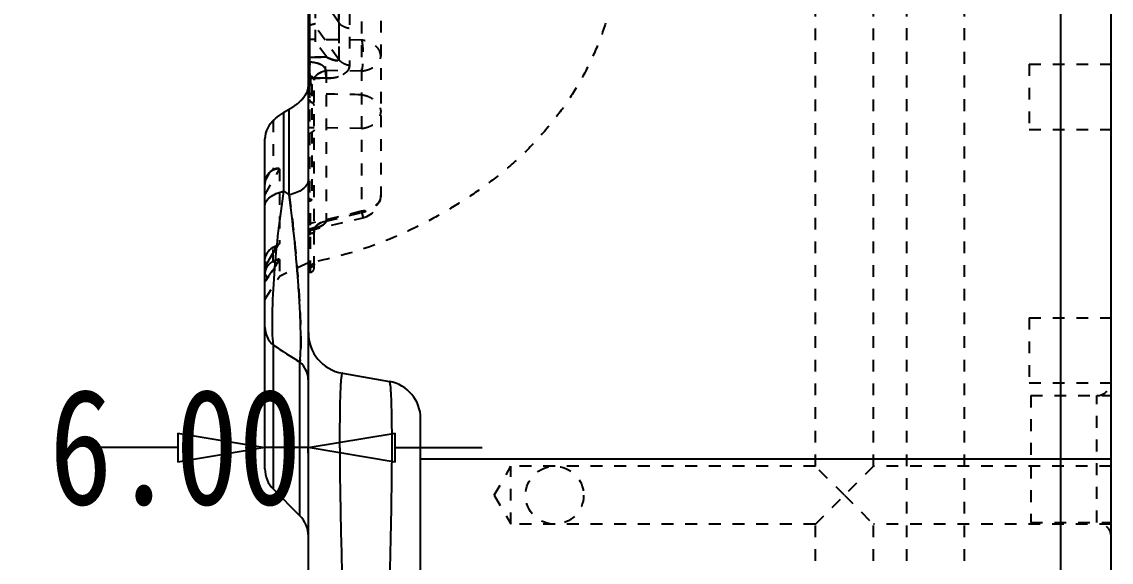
# Model space of a CAD drawing. Header units: millimetres. Extents: x 1540 to 3369, y -3458 to 1222.
# Drawn here: x 2545.1 to 2695.5, y -600 to -525.4 of the extents above; entities that cross this region are included whole.
import ezdxf

# ---------------------------------------------------------------- set-up
doc = ezdxf.new("R2010")
doc.units = ezdxf.units.MM
doc.header["$LTSCALE"] = 16.335
doc.header["$PDMODE"] = 3
doc.header["$PDSIZE"] = 0.3125
doc.linetypes.add('HIDDEN', pattern=[0.2, 0.1, -0.1])
doc.layers.get('0').update_dxf_attribs({"linetype": 'CONTINUOUS'})
doc.layers.get('Defpoints').update_dxf_attribs({"linetype": 'CONTINUOUS'})
doc.layers.add('21', color=7, linetype='CONTINUOUS')
doc.styles.get("Standard").update_dxf_attribs({"font": 'txt', "width": 0.8})
doc.dimstyles.new('STANDARD$0', dxfattribs={"dimscale": 2, "dimtxt": 3, "dimasz": 3, "dimexe": 1.25, "dimexo": 0.625, "dimgap": 0.5, "dimtad": 0, "dimdsep": 46, "dimlunit": 6, "dimtxsty": 'Standard', "dimblk": 'CLOSEDBLANK', "dimcen": 0, "dimclrt": 2, "dimazin": 2, "dimtfac": 2, "dimtmove": 1, "dimatfit": 3, "dimfxl": 0, "dimtolj": 1, "dimtzin": 0, "dimarcsym": 0})

# ---------------------------------------------------------------- blocks, each defined once
blk = doc.blocks.new('_ClosedBlank')
at = {"color": 0, "linetype": 'ByBlock', "lineweight": -2}
for p, q in [((-1, 0.167), (0, 0)), ((-1, 0.167), (-1, -0.167)), ((0, 0), (-1, -0.167))]:
    blk.add_line(p, q, dxfattribs=at)
blk = doc.blocks.new('*D246')
at = {"color": 4, "lineweight": -2}
for p, q in [((2566.66, -584.15), (2554.66, -584.15)), ((2578.66, -584.41), (2578.66, -584.15)), ((2584.66, -584.15), (2578.66, -584.15)), ((2584.66, -584.92), (2584.66, -584.15)), ((2596.66, -584.15), (2608.66, -584.15))]:
    blk.add_line(p, q, dxfattribs=at)
at = {"layer": 'Defpoints', "color": 0}
for p in [(2578.66, -584.15), (2578.66, -584.41), (2584.66, -584.92)]:
    blk.add_point(p, dxfattribs=at)
at = {"color": 4, "lineweight": -2, "xscale": 12, "yscale": 12, "zscale": 12}
blk.add_blockref('_ClosedBlank', (2578.66, -584.15), dxfattribs=at)
at = {"color": 4, "lineweight": -2, "xscale": 12, "yscale": 12, "zscale": 12, "rotation": 180}
blk.add_blockref('_ClosedBlank', (2584.66, -584.15), dxfattribs=at)
at = {"color": 6, "insert": (2566.31, -584.15), "char_height": 16, "attachment_point": 5}
blk.add_mtext('\\A1;6.00', dxfattribs=at)

msp = doc.modelspace()

# ---------------------------------------------------------------- linework, layer by layer
at = {"layer": '21', "color": 7, "linetype": 'Continuous'}
for p, q in [((2584.662, -635.737), (2584.662, -215.737)), ((2688.494, -215.737), (2688.494, -635.737)), ((2695.494, -628.737), (2695.494, -222.737)), ((2584.812, -516.429), (2584.812, -530.985)), ((2582.03, -537.491), (2581.294, -537.924)), ((2581.294, -548.784), (2581.294, -537.924)), ((2582.03, -549.272), (2582.03, -537.491)), ((2578.662, -587.078), (2578.662, -542.029)), ((2581.294, -548.784), (2582.03, -549.272)), ((2579.834, -589.908), (2579.834, -570.032)), ((2583.491, -593.565), (2583.491, -572.373)), ((2589.372, -573.902), (2595.865, -575.047)), ((2600.162, -635.737), (2600.162, -580.168)), ((2695.494, -585.737), (2600.162, -585.737)), ((2583.491, -593.565), (2579.834, -589.908))]:
    msp.add_line(p, q, dxfattribs=at)
at = {"layer": '21', "color": 8, "linetype": 'HIDDEN'}
for p, q in [((2667.262, -635.737), (2667.262, -384.314)), ((2675.262, -635.737), (2675.262, -384.314)), ((2585.662, -528.153), (2585.662, -513.143)), ((2592.018, -515.569), (2592.018, -551.724)), ((2654.662, -586.737), (2654.662, -515.314)), ((2662.662, -586.737), (2662.662, -515.314)), ((2594.662, -518.72), (2594.662, -549.317)), ((2588.859, -525.514), (2585.662, -520.67)), ((2590.329, -520.916), (2590.331, -531.431)), ((2584.812, -525.836), (2584.662, -525.872)), ((2584.812, -525.847), (2584.662, -525.884)), ((2588.866, -530.598), (2585.662, -526.117)), ((2592.018, -527.923), (2584.662, -527.846)), ((2584.812, -528.682), (2584.662, -528.682)), ((2587.2, -530.295), (2585.662, -528.144)), ((2587.193, -530.294), (2584.662, -530.269)), ((2584.662, -530.269), (2584.812, -530.271)), ((2584.812, -530.271), (2587.2, -530.295)), ((2584.662, -530.917), (2584.872, -530.921)), ((2584.662, -531.882), (2584.812, -531.882)), ((2584.812, -530.985), (2584.812, -549.759)), ((2592.018, -532.186), (2587.113, -532.123)), ((2587.115, -532.196), (2587.115, -552.845)), ((2684.162, -531.237), (2695.494, -531.237)), ((2684.162, -531.238), (2684.162, -540.235)), ((2584.966, -532.964), (2584.662, -532.956)), ((2584.812, -533.161), (2584.662, -533.16)), ((2585.465, -533.167), (2584.812, -533.161)), ((2584.966, -532.962), (2584.966, -533.16)), ((2584.966, -533.942), (2584.966, -532.964)), ((2584.966, -533.16), (2584.966, -533.452)), ((2584.966, -533.452), (2584.966, -533.882)), ((2585.463, -533.413), (2585.462, -533.452)), ((2585.462, -533.454), (2585.462, -533.446)), ((2585.462, -559.387), (2585.462, -533.454)), ((2587.2, -533.181), (2585.465, -533.167)), ((2584.662, -535.345), (2584.812, -535.347)), ((2584.812, -535.347), (2585.462, -535.358)), ((2584.966, -533.882), (2584.966, -533.942)), ((2585.137, -534.038), (2585.137, -549.966)), ((2584.812, -536.582), (2584.662, -536.582)), ((2579.817, -539.015), (2579.817, -545.813)), ((2592.018, -540.113), (2584.662, -540.019)), ((2684.162, -540.237), (2695.494, -540.237)), ((2578.662, -549.335), (2580.662, -545.741)), ((2580.662, -545.741), (2580.663, -555.99)), ((2584.812, -544.956), (2584.662, -544.956)), ((2578.747, -547.186), (2579.309, -546.177)), ((2579.308, -546.194), (2578.747, -547.203)), ((2581.294, -548.773), (2582.03, -549.261)), ((2584.662, -550.156), (2584.662, -550.156)), ((2584.966, -559.979), (2584.966, -550.072)), ((2592.018, -551.545), (2584.662, -553.302)), ((2587.113, -552.906), (2592.018, -551.724)), ((2584.662, -554.231), (2592.207, -552.429)), ((2584.662, -554.042), (2584.97, -553.97)), ((2584.872, -554.064), (2584.662, -554.115)), ((2584.662, -554.757), (2584.966, -554.683)), ((2584.841, -553.998), (2584.842, -553.998)), ((2584.841, -553.998), (2584.842, -553.998)), ((2585.262, -553.89), (2584.842, -553.999)), ((2584.842, -553.998), (2584.872, -554.064)), ((2585.579, -553.788), (2585.262, -553.89)), ((2585.47, -554.223), (2585.462, -554.361)), ((2585.462, -554.352), (2585.463, -554.324)), ((2585.462, -554.363), (2585.462, -554.354)), ((2585.463, -554.326), (2585.471, -554.231)), ((2585.463, -554.326), (2585.464, -554.301)), ((2580.573, -556.125), (2580.59, -556.105)), ((2580.607, -556.093), (2580.604, -556.096)), ((2579.268, -558.204), (2579.485, -557.827)), ((2579.485, -557.827), (2579.734, -557.41)), ((2579.817, -558.475), (2579.817, -556.531)), ((2580.303, -556.503), (2580.304, -556.502)), ((2580.304, -556.495), (2580.326, -556.443)), ((2578.842, -558.989), (2578.797, -559.052)), ((2580.662, -558.195), (2580.662, -560.53)), ((2584.662, -558.664), (2580.662, -560.53)), ((2584.966, -558.915), (2584.662, -558.95)), ((2584.662, -559.306), (2584.966, -559.265)), ((2578.662, -563.736), (2580.662, -560.53)), ((2584.966, -559.979), (2584.662, -560.032)), ((2684.162, -566.237), (2695.494, -566.237)), ((2684.162, -566.238), (2684.162, -575.235)), ((2684.162, -575.237), (2695.494, -575.237)), ((2684.394, -576.987), (2695.494, -576.987)), ((2684.394, -576.988), (2684.394, -594.486)), ((2693.494, -594.487), (2693.494, -576.987)), ((2610.318, -590.737), (2612.628, -586.737)), ((2654.662, -586.737), (2612.628, -586.737)), ((2612.628, -594.737), (2612.628, -586.737)), ((2658.662, -590.737), (2654.662, -586.737)), ((2662.662, -586.737), (2658.662, -590.737)), ((2695.494, -586.737), (2662.662, -586.737)), ((2610.318, -590.737), (2612.628, -594.737)), ((2654.662, -594.737), (2658.662, -590.737)), ((2658.662, -590.737), (2662.662, -594.737)), ((2654.662, -594.737), (2612.628, -594.737)), ((2654.662, -635.737), (2654.662, -594.737)), ((2695.494, -594.737), (2662.662, -594.737)), ((2662.662, -635.737), (2662.662, -594.737)), ((2684.394, -594.487), (2695.494, -594.487))]:
    msp.add_line(p, q, dxfattribs=at)
for points in [[(2585.462, -533.47), (2585.462, -533.459), (2585.462, -533.448), (2585.463, -533.438)], [(2585.646, -553.765), (2585.353, -553.865), (2584.97, -553.97)], [(2585.462, -554.35), (2585.514, -554.071), (2585.629, -553.852), (2585.743, -553.726), (2585.773, -553.703)], [(2585.773, -553.703), (2585.759, -553.711), (2585.584, -553.786)], [(2585.626, -553.86), (2585.735, -553.738), (2585.774, -553.706)], [(2585.774, -553.706), (2585.775, -553.705), (2585.646, -553.765)], [(2580.304, -556.502), (2580.389, -556.38), (2580.462, -556.277), (2580.526, -556.191), (2580.573, -556.132)], [(2580.59, -556.105), (2580.607, -556.086), (2580.604, -556.088)], [(2579.701, -557.458), (2579.988, -556.992), (2580.225, -556.621), (2580.303, -556.503)], [(2579.91, -557.111), (2580.106, -556.797), (2580.283, -556.526), (2580.304, -556.496)], [(2578.662, -559.375), (2578.675, -559.344), (2578.724, -559.237), (2578.785, -559.111), (2578.842, -558.997)], [(2578.662, -559.368), (2578.686, -559.313), (2578.749, -559.177), (2578.827, -559.018)], [(2578.843, -558.995), (2578.886, -558.909), (2579.06, -558.583), (2579.263, -558.22)], [(2580.394, -558.218), (2580.358, -558.232), (2580.32, -558.243), (2580.281, -558.251)]]:
    msp.add_lwpolyline(points, dxfattribs=at)
msp.add_circle((2618.662, -590.737), 4, dxfattribs=at)
for centre, radius, start, end in [((4439.397, -525.71), 1850.53, 179.828285, 180.151332), ((4816.946, -526.565), 2226.613, 179.854688, 180.125196), ((2566.688, -451.347), 76.662, 283.67541, 284.07342), ((2565.743, -447.79), 80.352, 283.72822, 284.10808), ((2568.29, -457.691), 70.119, 284.06395, 284.34461), ((2565.859, -448.249), 79.879, 284.10809, 284.35372), ((3709.023, -526.446), 1120.165, 179.952336, 180.212366), ((2593.345, -531.66), 8.506, 178.1779, 180.02185), ((2592.908, -531.641), 8.068, 174.86805, 178.21217), ((2585.633, -532.196), 1.482, 359.99706, 2.79306), ((2582.042, -534.001), 2.676, 333.64578, 335.98986), ((2585.787, -522.667), 11.272, 264.27507, 264.83253), ((2584.212, -534.279), 0.6, 0, 41.40962), ((2578.695, -531.33), 6.985, 309.42626, 313.39634), ((2580.889, -533.323), 4.015, 324.19806, 325.79644), ((2584.212, -549.759), 0.6, 318.59038, 360), ((2591.462, -549.317), 3.2, 283.45815, 0), ((2586.055, -552.845), 1.059, 356.69499, 359.99294), ((2582.679, -543.416), 10.862, 284.86775, 286.06184), ((2586.775, -554.391), 1.318, 151.59148, 154.18587), ((2583.434, -546.048), 8.124, 286.08379, 287.05223), ((2613.397, -577.605), 39.265, 149.86617, 150.73222), ((2613.862, -577.781), 39.755, 148.67114, 149.98317), ((2596.354, -567.126), 19.259, 147.21273, 148.66757), ((2589.735, -562.865), 11.387, 145.71002, 147.19649), ((2586.98, -563.216), 9.178, 154.07615, 154.9934), ((2589.431, -564.406), 11.903, 153.30274, 154.08105), ((2599.2, -569.646), 22.988, 150.73798, 151.60896), ((2562.638, -548.14), 20.641, 329.30595, 329.62057), ((2584.862, -559.388), 0.6, 280, 0), ((2578.536, -560.82), 0.388, 335.87251, 343.21115), ((3488.934, 845.826), 1682.582, 237.295896, 237.443758), ((2693.494, -574.987), 2, 270, 0), ((2693.494, -596.487), 2, 0, 90)]:
    msp.add_arc(centre, radius, start, end, dxfattribs=at)
at = {"layer": '21', "color": 7, "linetype": 'Continuous'}
for centre, radius, start, end in [((2584.212, -530.985), 0.6, 318.59038, 0), ((2580.516, -533.049), 4.478, 320.43386, 324.16501), ((2590.362, -568.289), 5.7, 180, 260), ((3488.313, 844.722), 1681.328, 237.293596, 237.441571), ((2594.962, -580.168), 5.2, 0, 80), ((2582.662, -587.08), 4, 180, 225), ((2580.662, -596.394), 4, 0, 45)]:
    msp.add_arc(centre, radius, start, end, dxfattribs=at)
at = {"layer": '21', "color": 8, "linetype": 'HIDDEN'}
for points, knots in [([(2628.162, -512.783), (2628.067, -514.193), (2627.803, -516.301), (2627.32, -519.085), (2626.762, -521.855), (2625.861, -525.291), (2624.389, -529.304), (2622.515, -533.154), (2620.251, -536.775), (2617.657, -540.157), (2614.759, -543.285), (2611.582, -546.135), (2608.175, -548.712), (2604.577, -551.044), (2599.565, -553.848), (2593, -556.731), (2587.447, -558.169), (2584.662, -558.664)], [0, 0, 0, 0, 0.0621088, 0.0931586, 0.1241323, 0.1862171, 0.2490365, 0.3115961, 0.3739746, 0.4363275, 0.4986075, 0.5610461, 0.6235606, 0.6861057, 0.7492781, 0.8757286, 1, 1, 1, 1]), ([(2588.859, -525.514), (2588.859, -525.077), (2588.858, -523.293), (2588.858, -521.509), (2588.864, -520.162)], [0, 0, 0, 0, 0.2449391, 1, 1, 1, 1]), ([(2590.32, -526.309), (2590.02, -526.272), (2589.468, -526.103), (2589.004, -525.735), (2588.859, -525.514)], [0, 0, 0, 0, 0.533766, 1, 1, 1, 1]), ([(2592.018, -527.923), (2592.087, -528.242), (2592.178, -528.941), (2592.224, -530.027), (2592.177, -531.129), (2592.085, -531.85), (2592.018, -532.186)], [0, 0, 0, 0, 0.2281884, 0.4923089, 0.7604737, 1, 1, 1, 1]), ([(2594.662, -530.152), (2594.662, -529.886), (2594.513, -529.321), (2593.918, -528.631), (2593.052, -528.137), (2592.375, -527.968), (2592.018, -527.923)], [0, 0, 0, 0, 0.2130064, 0.4476444, 0.7120126, 1, 1, 1, 1]), ([(2587.193, -533.181), (2587.135, -532.97), (2587.066, -532.495), (2587.034, -531.756), (2587.067, -531.005), (2587.137, -530.517), (2587.193, -530.294)], [0, 0, 0, 0, 0.2255046, 0.4926929, 0.7635697, 1, 1, 1, 1]), ([(2587.2, -533.181), (2587.143, -532.97), (2587.073, -532.495), (2587.041, -531.756), (2587.074, -531.005), (2587.144, -530.517), (2587.2, -530.295)], [0, 0, 0, 0, 0.2255016, 0.4926943, 0.7635747, 1, 1, 1, 1]), ([(2587.193, -530.294), (2587.365, -530.378), (2587.626, -530.49), (2587.971, -530.611), (2588.206, -530.68), (2588.418, -530.726), (2588.581, -530.738), (2588.697, -530.728), (2588.773, -530.708), (2588.837, -530.666), (2588.86, -530.621), (2588.866, -530.598)], [0, 0, 0, 0, 0.3186564, 0.4702519, 0.6076739, 0.7266157, 0.8300541, 0.8775194, 0.9207232, 0.9598924, 1, 1, 1, 1]), ([(2588.873, -530.6), (2588.866, -530.623), (2588.843, -530.666), (2588.78, -530.708), (2588.704, -530.728), (2588.588, -530.739), (2588.425, -530.726), (2588.214, -530.68), (2587.978, -530.61), (2587.633, -530.489), (2587.373, -530.378), (2587.2, -530.295)], [0, 0, 0, 0, 0.0391575, 0.0784804, 0.1218631, 0.1694493, 0.272795, 0.3915544, 0.5291582, 0.6809197, 1, 1, 1, 1]), ([(2590.331, -531.431), (2590.027, -531.391), (2589.477, -531.186), (2589.02, -530.814), (2588.866, -530.598)], [0, 0, 0, 0, 0.5357305, 1, 1, 1, 1]), ([(2592.018, -532.186), (2592.373, -532.145), (2593.044, -531.994), (2593.906, -531.548), (2594.506, -530.923), (2594.662, -530.396), (2594.662, -530.152)], [0, 0, 0, 0, 0.2974406, 0.565883, 0.7969696, 1, 1, 1, 1]), ([(2584.966, -532.964), (2584.891, -532.66), (2584.826, -531.975), (2584.838, -531.29), (2584.872, -530.921)], [0, 0, 0, 0, 0.458118, 1, 1, 1, 1]), ([(2584.872, -532.38), (2584.867, -532.323), (2584.847, -532.085), (2584.839, -531.845), (2584.839, -531.663)], [0, 0, 0, 0, 0.2389262, 1, 1, 1, 1]), ([(2587.113, -532.123), (2587.093, -532.03), (2587.021, -531.847), (2586.835, -531.611), (2586.589, -531.411), (2586.189, -531.181), (2585.61, -530.992), (2585.12, -530.927), (2584.872, -530.92)], [0, 0, 0, 0, 0.105447, 0.2137696, 0.3300553, 0.4550745, 0.7239684, 1, 1, 1, 1]), ([(2584.872, -530.921), (2585.121, -530.928), (2585.611, -530.991), (2586.287, -531.216), (2586.843, -531.569), (2587.072, -531.936), (2587.113, -532.123)], [0, 0, 0, 0, 0.2773127, 0.5465251, 0.7874779, 1, 1, 1, 1]), ([(2585.462, -533.452), (2585.462, -533.297), (2585.573, -532.963), (2585.951, -532.569), (2586.479, -532.267), (2586.894, -532.154), (2587.113, -532.123)], [0, 0, 0, 0, 0.2050401, 0.4397277, 0.7075451, 1, 1, 1, 1]), ([(2585.462, -533.451), (2585.462, -533.302), (2585.563, -532.977), (2585.935, -532.591), (2586.474, -532.313), (2586.893, -532.219), (2587.115, -532.194)], [0, 0, 0, 0, 0.1995731, 0.4312481, 0.7009024, 1, 1, 1, 1]), ([(2587.115, -532.196), (2586.898, -532.22), (2586.487, -532.312), (2585.956, -532.579), (2585.582, -532.952), (2585.471, -533.266), (2585.463, -533.413)], [0, 0, 0, 0, 0.2976663, 0.5670291, 0.7996363, 1, 1, 1, 1]), ([(2590.331, -531.431), (2590.333, -531.565), (2590.29, -531.836), (2590.071, -532.189), (2589.763, -532.49), (2589.372, -532.746), (2588.905, -532.947), (2588.176, -533.133), (2587.592, -533.177), (2587.193, -533.181)], [0, 0, 0, 0, 0.1025736, 0.2027633, 0.3107804, 0.4285299, 0.556884, 0.6962533, 1, 1, 1, 1]), ([(2587.2, -533.181), (2587.598, -533.177), (2588.35, -533.106), (2589.23, -532.843), (2589.79, -532.505), (2590.102, -532.205), (2590.305, -531.84), (2590.341, -531.567), (2590.338, -531.431)], [0, 0, 0, 0, 0.3021201, 0.5710217, 0.6887453, 0.7958613, 0.8966036, 1, 1, 1, 1]), ([(2584.966, -532.962), (2584.956, -532.919), (2584.913, -532.727), (2584.887, -532.532), (2584.872, -532.38)], [0, 0, 0, 0, 0.2256691, 1, 1, 1, 1]), ([(2584.966, -532.962), (2584.981, -532.958), (2585.037, -532.945), (2585.098, -532.952), (2585.138, -532.967)], [0, 0, 0, 0, 0.2598716, 1, 1, 1, 1]), ([(2585.462, -533.452), (2585.462, -533.386), (2585.426, -533.253), (2585.32, -533.082), (2585.186, -532.98), (2585.061, -532.946), (2584.997, -532.956), (2584.966, -532.964)], [0, 0, 0, 0, 0.2542059, 0.5122047, 0.7601995, 0.8786917, 1, 1, 1, 1]), ([(2585.249, -533.029), (2585.312, -533.079), (2585.412, -533.211), (2585.461, -533.37), (2585.462, -533.451)], [0, 0, 0, 0, 0.4996295, 1, 1, 1, 1]), ([(2584.44, -535.189), (2584.424, -535.222), (2584.354, -535.356), (2584.274, -535.485), (2584.21, -535.58)], [0, 0, 0, 0, 0.2413507, 1, 1, 1, 1]), ([(2584.662, -534.35), (2584.662, -534.409), (2584.645, -534.663), (2584.566, -534.911), (2584.487, -535.09)], [0, 0, 0, 0, 0.2304222, 1, 1, 1, 1]), ([(2585.137, -534.038), (2585.099, -534.072), (2585.024, -534.123), (2584.921, -534.172), (2584.832, -534.2), (2584.812, -534.255), (2584.812, -534.279)], [0, 0, 0, 0, 0.3651969, 0.637611, 0.828529, 1, 1, 1, 1]), ([(2583.131, -536.726), (2583.046, -536.796), (2582.695, -537.073), (2582.321, -537.32), (2582.03, -537.491)], [0, 0, 0, 0, 0.2458733, 1, 1, 1, 1]), ([(2583.969, -535.901), (2583.933, -535.944), (2583.783, -536.12), (2583.621, -536.286), (2583.494, -536.406)], [0, 0, 0, 0, 0.2425734, 1, 1, 1, 1]), ([(2584.812, -536.116), (2584.812, -536.201), (2584.886, -536.386), (2585.047, -536.49), (2585.137, -536.526)], [0, 0, 0, 0, 0.4668527, 1, 1, 1, 1]), ([(2585.462, -536.936), (2585.462, -536.851), (2585.389, -536.666), (2585.228, -536.562), (2585.137, -536.526)], [0, 0, 0, 0, 0.4668527, 1, 1, 1, 1]), ([(2592.018, -535.459), (2592.376, -535.508), (2593.061, -535.694), (2593.929, -536.239), (2594.519, -536.993), (2594.662, -537.597), (2594.662, -537.885)], [0, 0, 0, 0, 0.2789068, 0.5395464, 0.7777169, 1, 1, 1, 1]), ([(2592.018, -540.113), (2592.375, -540.069), (2593.052, -539.9), (2593.918, -539.406), (2594.513, -538.716), (2594.662, -538.151), (2594.662, -537.885)], [0, 0, 0, 0, 0.2879874, 0.5523556, 0.7869936, 1, 1, 1, 1]), ([(2584.812, -540.98), (2584.812, -540.906), (2584.895, -540.741), (2585.05, -540.662), (2585.137, -540.632)], [0, 0, 0, 0, 0.4439769, 1, 1, 1, 1]), ([(2585.462, -540.284), (2585.462, -540.358), (2585.379, -540.523), (2585.225, -540.603), (2585.137, -540.632)], [0, 0, 0, 0, 0.4439769, 1, 1, 1, 1]), ([(2585.137, -540.632), (2585.153, -540.627), (2585.214, -540.604), (2585.271, -540.573), (2585.309, -540.545)], [0, 0, 0, 0, 0.2611848, 1, 1, 1, 1]), ([(2580.662, -545.741), (2580.662, -545.719), (2580.649, -545.671), (2580.578, -545.627), (2580.481, -545.62), (2580.364, -545.632), (2580.234, -545.661), (2580.048, -545.718), (2579.91, -545.773), (2579.817, -545.813)], [0, 0, 0, 0, 0.0704201, 0.1469373, 0.2499306, 0.3781482, 0.5224144, 0.6769037, 1, 1, 1, 1]), ([(2579.817, -545.83), (2579.91, -545.79), (2580.048, -545.735), (2580.234, -545.678), (2580.364, -545.649), (2580.481, -545.637), (2580.578, -545.644), (2580.649, -545.688), (2580.662, -545.736), (2580.662, -545.758)], [0, 0, 0, 0, 0.323117, 0.4776089, 0.6218811, 0.7501163, 0.8531056, 0.9296138, 1, 1, 1, 1]), ([(2584.662, -547.159), (2584.662, -547.392), (2584.508, -547.899), (2584.128, -548.298), (2583.884, -548.486), (2583.856, -548.507)], [0, 0, 0, 0, 0.4314348, 0.9350954, 1, 1, 1, 1]), ([(2578.662, -550.875), (2578.662, -550.643), (2578.817, -550.135), (2579.402, -549.521), (2580.257, -549.047), (2580.93, -548.847), (2581.294, -548.773)], [0, 0, 0, 0, 0.1935707, 0.4195451, 0.6903996, 1, 1, 1, 1]), ([(2582.03, -549.261), (2582.275, -551.153), (2582.743, -555.158), (2583.209, -560.275), (2583.486, -564.554), (2583.612, -567.612), (2583.63, -570.2), (2583.561, -571.731), (2583.491, -572.361)], [0, 0, 0, 0, 0.2469296, 0.5218589, 0.6649689, 0.8019565, 0.9178838, 1, 1, 1, 1]), ([(2584.812, -549.759), (2584.812, -549.78), (2584.835, -549.831), (2584.925, -549.844), (2585.027, -549.887), (2585.101, -549.934), (2585.137, -549.966)], [0, 0, 0, 0, 0.1600508, 0.3544918, 0.632716, 1, 1, 1, 1]), ([(2584.862, -549.831), (2584.848, -549.825), (2584.82, -549.807), (2584.812, -549.774), (2584.812, -549.759)], [0, 0, 0, 0, 0.4953012, 1, 1, 1, 1]), ([(2594.662, -549.317), (2594.662, -549.582), (2594.513, -550.148), (2593.918, -550.837), (2593.052, -551.332), (2592.375, -551.5), (2592.018, -551.545)], [0, 0, 0, 0, 0.2130064, 0.4476444, 0.7120126, 1, 1, 1, 1]), ([(2594.662, -549.317), (2594.662, -549.603), (2594.518, -550.203), (2593.928, -550.951), (2593.06, -551.491), (2592.376, -551.676), (2592.018, -551.724)], [0, 0, 0, 0, 0.2214363, 0.4592752, 0.7202524, 1, 1, 1, 1]), ([(2592.018, -551.545), (2592.046, -551.669), (2592.086, -551.844), (2592.134, -552.061), (2592.162, -552.187), (2592.183, -552.287), (2592.196, -552.354), (2592.203, -552.392), (2592.207, -552.412), (2592.207, -552.421), (2592.208, -552.428), (2592.207, -552.429)], [0, 0, 0, 0, 0.4234775, 0.5948995, 0.7378008, 0.8509509, 0.9331243, 0.962216, 0.9831149, 0.995692, 1, 1, 1, 1]), ([(2592.018, -551.724), (2592.043, -551.824), (2592.079, -551.965), (2592.124, -552.139), (2592.15, -552.24), (2592.173, -552.317), (2592.187, -552.378), (2592.201, -552.404), (2592.203, -552.429), (2592.207, -552.429)], [0, 0, 0, 0, 0.4257812, 0.5968881, 0.7389744, 0.8511693, 0.9326072, 0.9824424, 1, 1, 1, 1]), ([(2587.113, -552.905), (2587.093, -552.987), (2587.019, -553.148), (2586.83, -553.346), (2586.585, -553.511), (2586.18, -553.705), (2585.6, -553.885), (2585.119, -554.004), (2584.872, -554.064)], [0, 0, 0, 0, 0.0962186, 0.197043, 0.3089242, 0.4329018, 0.7091056, 1, 1, 1, 1]), ([(2585.462, -554.363), (2585.462, -554.181), (2585.55, -553.802), (2585.921, -553.33), (2586.463, -552.992), (2586.891, -552.875), (2587.115, -552.845)], [0, 0, 0, 0, 0.2240111, 0.4612559, 0.7213726, 1, 1, 1, 1]), ([(2585.471, -554.231), (2585.493, -554.067), (2585.626, -553.735), (2586.001, -553.332), (2586.51, -553.031), (2586.907, -552.928), (2587.113, -552.905)], [0, 0, 0, 0, 0.2205964, 0.4615914, 0.7229318, 1, 1, 1, 1]), ([(2585.646, -553.763), (2585.666, -553.731), (2585.753, -553.604), (2585.859, -553.491), (2585.946, -553.414)], [0, 0, 0, 0, 0.2429836, 1, 1, 1, 1]), ([(2585.816, -553.815), (2585.971, -553.767), (2586.262, -553.668), (2586.654, -553.478), (2586.963, -553.236), (2587.085, -553.016), (2587.113, -552.905)], [0, 0, 0, 0, 0.2951333, 0.5604249, 0.7911869, 1, 1, 1, 1]), ([(2585.946, -553.414), (2586.022, -553.346), (2586.365, -553.088), (2586.789, -552.941), (2587.113, -552.905)], [0, 0, 0, 0, 0.2386794, 1, 1, 1, 1]), ([(2584.966, -554.682), (2584.945, -554.586), (2584.916, -554.451), (2584.883, -554.284), (2584.864, -554.186), (2584.851, -554.111), (2584.841, -554.052), (2584.841, -554.022), (2584.837, -554), (2584.842, -553.999)], [0, 0, 0, 0, 0.4243612, 0.5949497, 0.7366906, 0.8487556, 0.9303268, 0.9807156, 1, 1, 1, 1]), ([(2584.873, -554.233), (2584.864, -554.187), (2584.852, -554.115), (2584.84, -554.042), (2584.84, -554.016)], [0, 0, 0, 0, 0.6456112, 1, 1, 1, 1]), ([(2584.851, -554.01), (2584.852, -554.013), (2584.86, -554.031), (2584.867, -554.049), (2584.872, -554.064)], [0, 0, 0, 0, 0.1771822, 1, 1, 1, 1]), ([(2585.462, -554.361), (2585.462, -554.4), (2585.426, -554.484), (2585.295, -554.539), (2585.139, -554.592), (2585.025, -554.646), (2584.966, -554.682)], [0, 0, 0, 0, 0.1895392, 0.3930516, 0.6662536, 1, 1, 1, 1]), ([(2585.138, -554.596), (2585.18, -554.579), (2585.257, -554.551), (2585.361, -554.513), (2585.443, -554.456), (2585.462, -554.393), (2585.462, -554.363)], [0, 0, 0, 0, 0.3186876, 0.5753192, 0.7841219, 1, 1, 1, 1]), ([(2585.463, -554.324), (2585.465, -554.276), (2585.487, -554.078), (2585.567, -553.89), (2585.646, -553.763)], [0, 0, 0, 0, 0.24485, 1, 1, 1, 1]), ([(2580.604, -556.088), (2580.507, -556.188), (2580.226, -556.317), (2579.962, -556.452), (2579.817, -556.524)], [0, 0, 0, 0, 0.4625096, 1, 1, 1, 1]), ([(2579.817, -556.531), (2579.962, -556.46), (2580.226, -556.324), (2580.507, -556.195), (2580.604, -556.096)], [0, 0, 0, 0, 0.5375278, 1, 1, 1, 1]), ([(2580.663, -555.984), (2580.636, -556.017), (2580.519, -556.166), (2580.41, -556.321), (2580.326, -556.443)], [0, 0, 0, 0, 0.2211047, 1, 1, 1, 1]), ([(2580.326, -556.45), (2580.347, -556.421), (2580.423, -556.309), (2580.502, -556.199), (2580.563, -556.119)], [0, 0, 0, 0, 0.2624507, 1, 1, 1, 1]), ([(2580.563, -556.119), (2580.571, -556.108), (2580.604, -556.065), (2580.637, -556.022), (2580.663, -555.992)], [0, 0, 0, 0, 0.2637138, 1, 1, 1, 1]), ([(2580.663, -555.97), (2580.663, -555.987), (2580.657, -556.034), (2580.624, -556.068), (2580.604, -556.088)], [0, 0, 0, 0, 0.3791761, 1, 1, 1, 1]), ([(2580.604, -556.096), (2580.614, -556.086), (2580.641, -556.056), (2580.663, -556.017), (2580.663, -555.99)], [0, 0, 0, 0, 0.3397543, 1, 1, 1, 1]), ([(2579.817, -556.524), (2579.468, -556.698), (2578.867, -557.272), (2578.662, -558.067), (2578.662, -558.457)], [0, 0, 0, 0, 0.5002354, 1, 1, 1, 1]), ([(2580.326, -556.443), (2580.038, -556.865), (2579.525, -557.734), (2579.02, -558.607), (2578.797, -559.052)], [0, 0, 0, 0, 0.5070422, 1, 1, 1, 1]), ([(2579.817, -556.524), (2579.872, -556.542), (2579.975, -556.568), (2580.14, -556.585), (2580.267, -556.549), (2580.304, -556.495)], [0, 0, 0, 0, 0.3386211, 0.6175642, 1, 1, 1, 1]), ([(2579.817, -556.531), (2579.872, -556.549), (2579.974, -556.575), (2580.14, -556.593), (2580.266, -556.557), (2580.303, -556.503)], [0, 0, 0, 0, 0.3384996, 0.6174352, 1, 1, 1, 1]), ([(2578.662, -558.457), (2578.704, -558.501), (2578.776, -558.592), (2578.868, -558.763), (2578.878, -558.914), (2578.842, -558.988)], [0, 0, 0, 0, 0.3138811, 0.5837045, 1, 1, 1, 1]), ([(2578.662, -560.204), (2578.662, -559.847), (2578.887, -559.107), (2579.482, -558.62), (2579.817, -558.47)], [0, 0, 0, 0, 0.4935186, 1, 1, 1, 1]), ([(2578.797, -559.052), (2578.785, -559.075), (2578.739, -559.167), (2578.694, -559.26), (2578.662, -559.329)], [0, 0, 0, 0, 0.2591657, 1, 1, 1, 1]), ([(2578.797, -559.059), (2578.811, -559.031), (2578.87, -558.916), (2578.93, -558.802), (2578.977, -558.715)], [0, 0, 0, 0, 0.2414516, 1, 1, 1, 1]), ([(2578.891, -560.973), (2579.148, -560.616), (2579.647, -559.848), (2580.145, -559.08), (2580.388, -558.671)], [0, 0, 0, 0, 0.4811637, 1, 1, 1, 1]), ([(2580.387, -558.676), (2580.191, -559.007), (2579.786, -559.641), (2579.374, -560.272), (2579.168, -560.578)], [0, 0, 0, 0, 0.5103769, 1, 1, 1, 1]), ([(2579.817, -558.47), (2579.914, -558.427), (2580.06, -558.362), (2580.255, -558.276), (2580.39, -558.212), (2580.508, -558.171), (2580.59, -558.158), (2580.645, -558.157), (2580.662, -558.181), (2580.662, -558.19)], [0, 0, 0, 0, 0.346508, 0.5197803, 0.6930841, 0.8325269, 0.9209661, 0.9704052, 1, 1, 1, 1]), ([(2579.817, -558.47), (2579.884, -558.505), (2580.007, -558.564), (2580.175, -558.634), (2580.294, -558.67), (2580.366, -558.681), (2580.388, -558.671)], [0, 0, 0, 0, 0.3702084, 0.6714412, 0.8839142, 1, 1, 1, 1]), ([(2579.817, -558.475), (2579.904, -558.52), (2580.055, -558.592), (2580.213, -558.653), (2580.281, -558.67)], [0, 0, 0, 0, 0.5822607, 1, 1, 1, 1]), ([(2580.281, -558.67), (2580.302, -558.675), (2580.337, -558.682), (2580.375, -558.682), (2580.387, -558.676)], [0, 0, 0, 0, 0.6189878, 1, 1, 1, 1]), ([(2580.388, -558.671), (2580.412, -558.63), (2580.506, -558.471), (2580.597, -558.31), (2580.662, -558.19)], [0, 0, 0, 0, 0.2592892, 1, 1, 1, 1]), ([(2580.662, -558.195), (2580.662, -558.186), (2580.645, -558.162), (2580.588, -558.163), (2580.504, -558.176), (2580.435, -558.201), (2580.395, -558.218)], [0, 0, 0, 0, 0.0952038, 0.2558044, 0.5440423, 1, 1, 1, 1]), ([(2580.662, -558.195), (2580.646, -558.226), (2580.575, -558.355), (2580.502, -558.482), (2580.445, -558.578)], [0, 0, 0, 0, 0.238533, 1, 1, 1, 1]), ([(2584.966, -558.915), (2585.033, -558.908), (2585.159, -558.88), (2585.32, -558.797), (2585.433, -558.681), (2585.462, -558.583), (2585.462, -558.538)], [0, 0, 0, 0, 0.2981542, 0.5673659, 0.7981745, 1, 1, 1, 1]), ([(2585.462, -558.817), (2585.462, -558.871), (2585.435, -558.982), (2585.283, -559.175), (2585.095, -559.248), (2584.966, -559.265)], [0, 0, 0, 0, 0.2217288, 0.4607834, 1, 1, 1, 1]), ([(2585.221, -559.182), (2585.239, -559.172), (2585.307, -559.129), (2585.366, -559.071), (2585.398, -559.022)], [0, 0, 0, 0, 0.2631044, 1, 1, 1, 1]), ([(2585.398, -559.022), (2585.409, -559.006), (2585.444, -558.943), (2585.462, -558.871), (2585.462, -558.817)], [0, 0, 0, 0, 0.2597121, 1, 1, 1, 1]), ([(2578.662, -560.204), (2578.766, -560.322), (2578.923, -560.559), (2578.94, -560.863), (2578.891, -560.973)], [0, 0, 0, 0, 0.5652411, 1, 1, 1, 1]), ([(2578.662, -560.209), (2578.713, -560.267), (2578.867, -560.471), (2578.961, -560.757), (2578.908, -560.932)], [0, 0, 0, 0, 0.2970365, 1, 1, 1, 1]), ([(2579.168, -560.578), (2579.144, -560.613), (2579.053, -560.748), (2578.961, -560.881), (2578.891, -560.978)], [0, 0, 0, 0, 0.2618751, 1, 1, 1, 1]), ([(2578.662, -561.275), (2578.68, -561.254), (2578.758, -561.155), (2578.833, -561.053), (2578.891, -560.973)], [0, 0, 0, 0, 0.222961, 1, 1, 1, 1]), ([(2578.767, -561.146), (2578.758, -561.158), (2578.724, -561.203), (2578.689, -561.248), (2578.662, -561.28)], [0, 0, 0, 0, 0.2661434, 1, 1, 1, 1]), ([(2578.891, -560.978), (2578.88, -560.993), (2578.839, -561.049), (2578.798, -561.105), (2578.767, -561.146)], [0, 0, 0, 0, 0.2592504, 1, 1, 1, 1]), ([(2578.662, -567.546), (2578.664, -568.002), (2578.883, -568.945), (2579.475, -569.704), (2579.834, -570.02)], [0, 0, 0, 0, 0.4884113, 1, 1, 1, 1]), ([(2584.662, -574.832), (2584.662, -574.375), (2584.444, -573.431), (2583.849, -572.674), (2583.491, -572.361)], [0, 0, 0, 0, 0.4900395, 1, 1, 1, 1])]:
    msp.add_open_spline(points, degree=3, knots=knots, dxfattribs=at)
for points in [[(2584.662, -533.16), (2585.506, -533.167), (2586.349, -533.174), (2587.193, -533.181)], [(2585.138, -532.967), (2585.178, -532.981), (2585.216, -533.003), (2585.249, -533.029)], [(2584.662, -533.882), (2584.765, -533.893), (2584.874, -533.894), (2584.967, -533.94)], [(2592.018, -535.459), (2589.566, -535.423), (2587.114, -535.385), (2584.662, -535.345)], [(2584.875, -533.907), (2584.841, -533.899), (2584.806, -533.896), (2584.771, -533.893)], [(2584.967, -533.94), (2584.938, -533.925), (2584.907, -533.914), (2584.875, -533.907)], [(2584.967, -533.94), (2585.027, -533.965), (2585.084, -534), (2585.137, -534.038)], [(2585.137, -534.038), (2585.084, -534), (2585.027, -533.965), (2584.967, -533.94)], [(2584.852, -536.28), (2584.827, -536.23), (2584.812, -536.172), (2584.812, -536.116)], [(2584.965, -536.423), (2584.919, -536.384), (2584.879, -536.335), (2584.852, -536.28)], [(2585.137, -536.526), (2585.075, -536.501), (2585.016, -536.467), (2584.965, -536.423)], [(2579.222, -539.785), (2579.382, -539.503), (2579.581, -539.237), (2579.817, -539.015)], [(2579.308, -546.194), (2579.453, -546.044), (2579.625, -545.912), (2579.817, -545.83)], [(2579.817, -545.813), (2579.626, -545.895), (2579.454, -546.027), (2579.309, -546.177)], [(2578.747, -547.186), (2578.689, -547.401), (2578.662, -547.625), (2578.662, -547.847)], [(2578.662, -547.864), (2578.662, -547.642), (2578.689, -547.417), (2578.747, -547.203)], [(2579.309, -546.177), (2579.041, -546.454), (2578.846, -546.814), (2578.747, -547.186)], [(2578.747, -547.203), (2578.846, -546.831), (2579.041, -546.471), (2579.308, -546.194)], [(2584.662, -550.156), (2584.766, -550.137), (2584.873, -550.121), (2584.966, -550.072)], [(2585.137, -549.966), (2585.084, -550.007), (2585.027, -550.044), (2584.967, -550.072)], [(2584.967, -550.072), (2585.027, -550.044), (2585.084, -550.007), (2585.137, -549.966)], [(2584.872, -554.064), (2585.07, -554.015), (2585.269, -553.967), (2585.466, -553.914)], [(2585.589, -553.817), (2585.527, -553.944), (2585.486, -554.083), (2585.47, -554.223)], [(2578.662, -558.464), (2578.662, -558.191), (2578.713, -557.913), (2578.811, -557.658)], [(2578.811, -557.658), (2578.905, -557.413), (2579.046, -557.18), (2579.222, -556.984)], [(2579.222, -556.984), (2579.39, -556.8), (2579.594, -556.642), (2579.817, -556.531)], [(2579.21, -558.894), (2579.039, -559.067), (2578.898, -559.276), (2578.805, -559.501)], [(2579.817, -558.475), (2579.592, -558.576), (2579.383, -558.72), (2579.21, -558.894)], [(2580.284, -558.267), (2580.129, -558.337), (2579.973, -558.406), (2579.817, -558.475)], [(2580.395, -558.218), (2580.358, -558.233), (2580.321, -558.251), (2580.284, -558.267)], [(2584.966, -559.265), (2585.055, -559.253), (2585.143, -559.226), (2585.221, -559.182)], [(2578.805, -559.501), (2578.712, -559.723), (2578.662, -559.968), (2578.662, -560.209)]]:
    msp.add_open_spline(points, degree=3, dxfattribs=at)
at = {"layer": '21', "color": 7, "linetype": 'Continuous'}
for points, knots in [([(2584.146, -535.671), (2584.181, -535.623), (2584.308, -535.439), (2584.419, -535.242), (2584.486, -535.091)], [0, 0, 0, 0, 0.2628673, 1, 1, 1, 1]), ([(2584.486, -535.091), (2584.514, -535.028), (2584.608, -534.791), (2584.662, -534.536), (2584.662, -534.35)], [0, 0, 0, 0, 0.2716923, 1, 1, 1, 1]), ([(2582.03, -537.491), (2582.406, -537.271), (2583.1, -536.796), (2583.711, -536.213), (2583.968, -535.902)], [0, 0, 0, 0, 0.5190873, 1, 1, 1, 1]), ([(2579.817, -539.015), (2579.925, -538.914), (2580.385, -538.509), (2580.893, -538.159), (2581.294, -537.924)], [0, 0, 0, 0, 0.2411932, 1, 1, 1, 1]), ([(2578.662, -542.029), (2578.662, -541.479), (2578.839, -540.376), (2579.419, -539.389), (2579.817, -539.015)], [0, 0, 0, 0, 0.5017201, 1, 1, 1, 1]), ([(2584.662, -547.17), (2584.662, -547.416), (2584.488, -547.955), (2584.094, -548.34), (2583.861, -548.514)], [0, 0, 0, 0, 0.4583139, 1, 1, 1, 1]), ([(2578.662, -550.886), (2578.662, -550.653), (2578.817, -550.146), (2579.402, -549.532), (2580.257, -549.057), (2580.93, -548.858), (2581.294, -548.784)], [0, 0, 0, 0, 0.1935694, 0.4195435, 0.6903986, 1, 1, 1, 1]), ([(2579.834, -570.031), (2579.771, -569.417), (2579.699, -568.016), (2579.695, -564.725), (2579.946, -560.07), (2580.498, -554.385), (2581.011, -550.597), (2581.294, -548.784)], [0, 0, 0, 0, 0.0868154, 0.1970909, 0.4626814, 0.7418841, 1, 1, 1, 1]), ([(2583.861, -548.514), (2583.611, -548.7), (2583.017, -549.015), (2582.376, -549.202), (2582.03, -549.272)], [0, 0, 0, 0, 0.4693286, 1, 1, 1, 1]), ([(2583.491, -572.373), (2583.561, -571.743), (2583.63, -570.212), (2583.612, -567.623), (2583.486, -564.565), (2583.209, -560.286), (2582.743, -555.168), (2582.275, -551.164), (2582.03, -549.272)], [0, 0, 0, 0, 0.0820887, 0.1980361, 0.3350415, 0.4781708, 0.7531133, 1, 1, 1, 1]), ([(2578.662, -567.546), (2578.662, -568.005), (2578.88, -568.954), (2579.475, -569.716), (2579.834, -570.032)], [0, 0, 0, 0, 0.4905127, 1, 1, 1, 1]), ([(2584.662, -574.844), (2584.662, -574.387), (2584.444, -573.443), (2583.849, -572.686), (2583.491, -572.373)], [0, 0, 0, 0, 0.4900485, 1, 1, 1, 1]), ([(2589.372, -573.902), (2589.354, -573.899), (2589.322, -573.929), (2589.3, -573.977), (2589.267, -574.071), (2589.233, -574.232), (2589.177, -574.606), (2589.124, -575.246), (2589.072, -576.211), (2589.032, -577.431), (2589.003, -578.896), (2588.986, -580.592), (2588.981, -582.509), (2588.988, -584.631), (2589.013, -587.813), (2589.076, -592.149), (2589.196, -597.676), (2589.308, -601.502), (2589.372, -603.466)], [0, 0, 0, 0, 0.0018796, 0.0034992, 0.0056753, 0.0117653, 0.0201958, 0.0439799, 0.0767319, 0.1180873, 0.167666, 0.2250823, 0.2899472, 0.3618119, 0.4399914, 0.6123178, 0.8009721, 1, 1, 1, 1]), ([(2595.865, -604.611), (2595.918, -602.675), (2596.014, -598.89), (2596.126, -593.408), (2596.189, -589.09), (2596.216, -585.909), (2596.223, -583.784), (2596.217, -581.86), (2596.199, -580.155), (2596.17, -578.68), (2596.13, -577.446), (2596.087, -576.573), (2596.046, -576.004), (2596.015, -575.677), (2595.983, -575.42), (2595.948, -575.227), (2595.918, -575.114), (2595.885, -575.05), (2595.865, -575.047)], [0, 0, 0, 0, 0.1963291, 0.3836976, 0.5557385, 0.6340227, 0.7060895, 0.7712145, 0.8289526, 0.8789286, 0.9207694, 0.9541051, 0.9674708, 0.978577, 0.9873842, 0.9938619, 0.9980089, 1, 1, 1, 1])]:
    msp.add_open_spline(points, degree=3, knots=knots, dxfattribs=at)

# ---------------------------------------------------------------- dimensions: what is measured, and where the dimension line sits
dim = msp.add_linear_dim(base=(2578.662, -584.149), p1=(2584.662, -584.918), p2=(2578.662, -584.408), dimstyle='STANDARD$0', override={"dimtxt": 8, "dimasz": 6, "dimexe": 0, "dimexo": 0, "dimgap": 0, "dimzin": 0, "dimclrd": 4, "dimclre": 4, "dimclrt": 6})
dim.commit()
dim.dimension.update_dxf_attribs({"geometry": '*D246', "text_midpoint": (2566.312, -584.149), "dimtype": 160})

doc.saveas('drawing.dxf')
